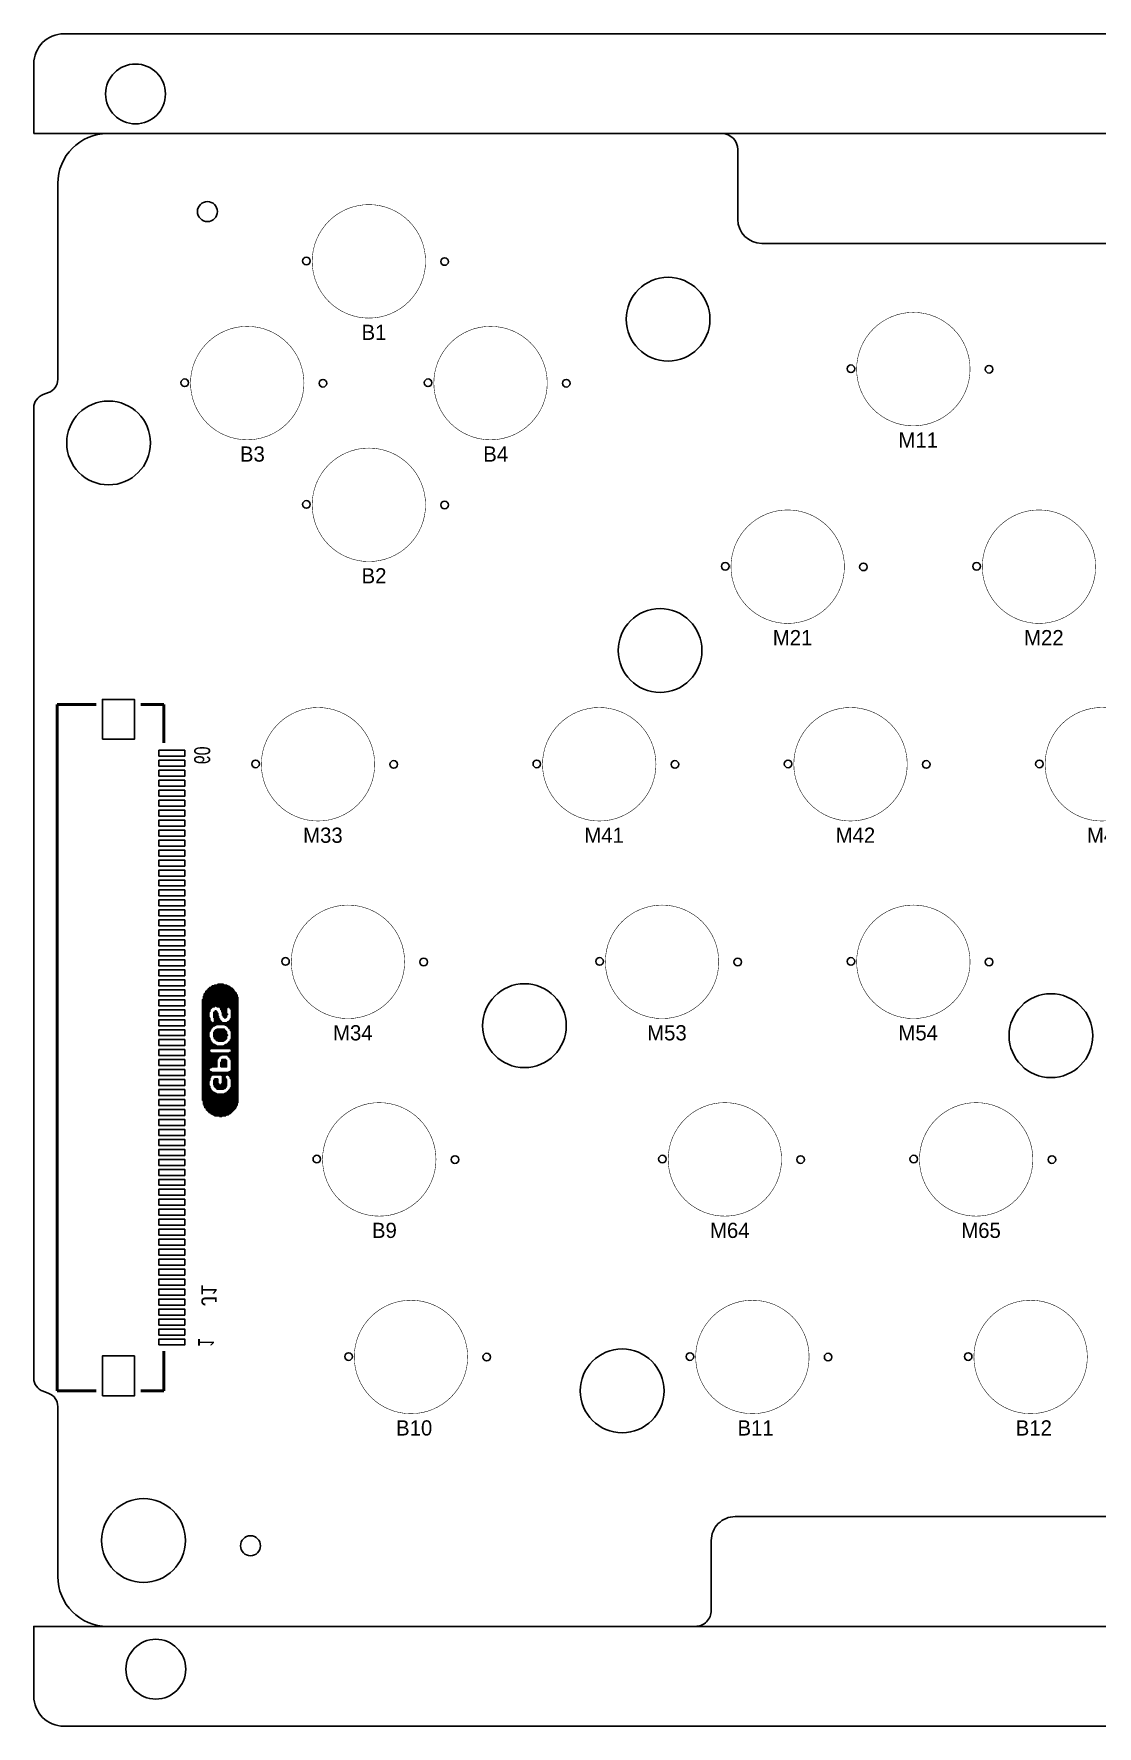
# Model space of a CAD drawing. Extents: x -2 to 189, y 0 to 85.
# Drawn here: x -1.5 to 51.8, y 0.3 to 85.1 of the extents above; entities that cross this region are included whole.
import ezdxf

# ---------------------------------------------------------------- set-up
doc = ezdxf.new("R2010")
doc.units = 0
for name, color, linetype in [('BG_OUTLINE', 254, 'CONTINUOUS'), ('BG_SILKSCREEN_BOTTOM', 140, 'CONTINUOUS'), ('BG_SILKSCREEN_TOP', 240, 'CONTINUOUS'), ('PG_SILKSCREEN_BOTTOM', 153, 'CONTINUOUS'), ('PIN_BOTTOM', 140, 'CONTINUOUS'), ('PIN_TOP', 12, 'CONTINUOUS'), ('RD_SILKSCREEN_BOTTOM', 9, 'CONTINUOUS'), ('RD_SILKSCREEN_TOP', 231, 'CONTINUOUS')]:
    doc.layers.add(name, color=color, linetype=linetype)

msp = doc.modelspace()

# ---------------------------------------------------------------- linework, layer by layer
at = {"layer": 'BG_OUTLINE'}
for points in [[(-1.525778, 80.099916), (187.474098, 80.099916), (187.474098, 83.599782, 0.414214), (185.973974, 85.099906), (-0.025654, 85.099906, 0.414214), (-1.525778, 83.599782), (-1.525778, 80.099916)], [(61.64072, 10.799826), (33.640776, 10.799826, 0.414241), (32.440626, 9.59993), (32.440626, 6.100064, -0.414297), (31.640526, 5.299964), (2.17424, 5.299964, -0.414211), (-0.325882, 7.799832), (-0.325882, 16.318992, 0.309433), (-0.772414, 16.971518), (-1.065276, 17.078198, -0.315307), (-1.525778, 17.736058), (-1.525778, 66.36385, -0.315305), (-1.065276, 67.02171), (-0.786384, 67.123056, 0.315296), (-0.325882, 67.780916), (-0.325882, 77.600048, -0.414213), (2.17424, 80.099916), (32.974026, 80.099916, -0.414207), (33.774126, 79.30007), (33.774126, 75.79995, 0.414176), (34.974022, 74.600054), (62.97422, 74.600054, 0.414185)], [(-0.025654, 0.299974), (185.973974, 0.299974, 0.414214), (187.474098, 1.800098), (187.474098, 5.299964), (-1.525778, 5.299964), (-1.525778, 1.800098, 0.414214), (-0.025654, 0.299974)]]:
    msp.add_lwpolyline(points, format="xyb", dxfattribs=at)
at = {"layer": 'BG_SILKSCREEN_BOTTOM'}
for points in [[(7.295388, 36.230306), (7.295388, 37.315394), (7.33552, 37.315394), (7.33552, 36.230306)], [(7.33552, 36.270438), (7.33552, 37.315394), (7.375652, 37.315394), (7.375652, 36.270438)], [(7.375652, 36.31057), (7.375652, 37.35578), (7.415784, 37.35578), (7.415784, 36.31057)], [(7.415784, 36.350956), (7.415784, 37.395912), (7.45617, 37.395912), (7.45617, 36.350956)], [(7.45617, 36.350956), (7.45617, 37.395912), (7.496302, 37.395912), (7.496302, 36.350956)], [(7.496302, 36.350956), (7.496302, 37.395912), (7.536434, 37.395912), (7.536434, 36.350956)], [(7.536434, 36.391088), (7.536434, 37.436044), (7.576566, 37.436044), (7.576566, 36.391088)], [(7.576566, 36.391088), (7.576566, 37.436044), (7.616952, 37.436044), (7.616952, 36.391088)], [(7.616952, 36.391088), (7.616952, 37.436044), (7.657084, 37.436044), (7.657084, 36.391088)], [(7.657084, 36.350956), (7.657084, 37.436044), (7.697216, 37.436044), (7.697216, 36.350956)], [(7.697216, 36.350956), (7.697216, 37.476176), (7.737348, 37.476176), (7.737348, 36.350956)], [(7.737348, 36.350956), (7.737348, 37.476176), (7.777734, 37.476176), (7.777734, 36.350956)], [(7.777734, 36.31057), (7.777734, 37.476176), (7.817866, 37.476176), (7.817866, 36.31057)], [(7.817866, 36.270438), (7.817866, 37.476176), (7.857998, 37.476176), (7.857998, 36.270438)], [(7.857998, 36.190174), (7.857998, 37.476176), (7.89813, 37.476176), (7.89813, 36.190174)], [(7.89813, 36.069524), (7.89813, 37.476176), (7.938262, 37.476176), (7.938262, 36.069524)], [(7.938262, 35.908742), (7.938262, 37.476176), (7.978648, 37.476176), (7.978648, 35.908742)], [(7.978648, 35.828478), (7.978648, 37.436044), (8.01878, 37.436044), (8.01878, 35.828478)], [(8.01878, 35.788092), (8.01878, 37.436044), (8.058912, 37.436044), (8.058912, 35.788092)], [(8.058912, 35.788092), (8.058912, 37.436044), (8.099044, 37.436044), (8.099044, 35.788092)], [(8.099044, 35.828478), (8.099044, 37.436044), (8.13943, 37.436044), (8.13943, 35.828478)], [(8.13943, 36.31057), (8.13943, 37.395912), (8.179562, 37.395912), (8.179562, 36.31057)], [(8.179562, 36.350956), (8.179562, 37.395912), (8.219694, 37.395912), (8.219694, 36.350956)], [(8.219694, 36.350956), (8.219694, 37.35578), (8.259826, 37.35578), (8.259826, 36.350956)], [(8.259826, 36.31057), (8.259826, 37.35578), (8.300212, 37.35578), (8.300212, 36.31057)], [(8.300212, 36.31057), (8.300212, 37.315394), (8.340344, 37.315394), (8.340344, 36.31057)], [(6.933692, 31.6484), (6.933692, 36.712652), (6.973824, 36.712652), (6.973824, 31.6484)], [(6.973824, 31.447486), (6.973824, 36.873434), (7.013956, 36.873434), (7.013956, 31.447486)], [(7.013956, 31.366968), (7.013956, 36.99383), (7.054088, 36.99383), (7.054088, 31.366968)], [(7.054088, 31.286704), (7.054088, 37.034216), (7.094474, 37.034216), (7.094474, 31.286704)], [(7.094474, 31.246318), (7.094474, 37.11448), (7.134606, 37.11448), (7.134606, 31.246318)], [(7.134606, 31.166054), (7.134606, 37.154612), (7.174738, 37.154612), (7.174738, 31.166054)], [(7.174738, 31.125922), (7.174738, 37.194998), (7.21487, 37.194998), (7.21487, 31.125922)], [(7.21487, 31.08579), (7.21487, 37.23513), (7.255002, 37.23513), (7.255002, 31.08579)], [(7.255002, 36.109656), (7.255002, 37.275262), (7.295388, 37.275262), (7.295388, 36.109656)], [(8.340344, 36.230306), (8.340344, 37.275262), (8.380476, 37.275262), (8.380476, 36.230306)], [(8.380476, 31.08579), (8.380476, 37.275262), (8.420608, 37.275262), (8.420608, 31.08579)], [(8.420608, 31.125922), (8.420608, 37.23513), (8.460994, 37.23513), (8.460994, 31.125922)], [(8.460994, 31.166054), (8.460994, 37.194998), (8.501126, 37.194998), (8.501126, 31.166054)], [(8.501126, 31.206186), (8.501126, 37.11448), (8.541258, 37.11448), (8.541258, 31.206186)], [(8.541258, 31.246318), (8.541258, 37.074348), (8.58139, 37.074348), (8.58139, 31.246318)], [(8.58139, 31.326836), (8.58139, 37.034216), (8.621776, 37.034216), (8.621776, 31.326836)], [(8.621776, 31.4071), (8.621776, 36.953698), (8.661908, 36.953698), (8.661908, 31.4071)], [(8.661908, 31.52775), (8.661908, 36.833048), (8.70204, 36.833048), (8.70204, 31.52775)], [(7.255002, 35.104832), (7.255002, 35.788092), (7.295388, 35.788092), (7.295388, 35.104832)], [(7.295388, 35.18535), (7.295388, 35.62731), (7.33552, 35.62731), (7.33552, 35.18535)], [(7.496302, 35.788092), (7.496302, 36.069524), (7.536434, 36.069524), (7.536434, 35.788092)], [(7.536434, 35.667696), (7.536434, 36.109656), (7.576566, 36.109656), (7.576566, 35.667696)], [(7.536434, 35.426396), (7.536434, 35.62731), (7.576566, 35.62731), (7.576566, 35.426396)], [(7.576566, 35.426396), (7.576566, 36.149788), (7.616952, 36.149788), (7.616952, 35.426396)], [(7.616952, 35.466528), (7.616952, 36.109656), (7.657084, 36.109656), (7.657084, 35.466528)], [(7.657084, 35.466528), (7.657084, 36.029392), (7.697216, 36.029392), (7.697216, 35.466528)], [(7.697216, 35.466528), (7.697216, 35.86861), (7.737348, 35.86861), (7.737348, 35.466528)], [(7.737348, 35.466528), (7.737348, 35.74796), (7.777734, 35.74796), (7.777734, 35.466528)], [(7.777734, 35.466528), (7.777734, 35.667696), (7.817866, 35.667696), (7.817866, 35.466528)], [(7.817866, 35.466528), (7.817866, 35.62731), (7.857998, 35.62731), (7.857998, 35.466528)], [(8.13943, 35.948874), (8.13943, 35.989006), (8.179562, 35.989006), (8.179562, 35.948874)], [(8.259826, 35.265614), (8.259826, 35.62731), (8.300212, 35.62731), (8.300212, 35.265614)], [(8.300212, 35.225482), (8.300212, 35.667696), (8.340344, 35.667696), (8.340344, 35.225482)], [(8.340344, 35.145218), (8.340344, 35.74796), (8.380476, 35.74796), (8.380476, 35.145218)], [(7.255002, 34.180526), (7.255002, 34.783268), (7.295388, 34.783268), (7.295388, 34.180526)], [(7.33552, 35.265614), (7.33552, 35.587178), (7.375652, 35.587178), (7.375652, 35.265614)], [(7.375652, 35.305746), (7.375652, 35.547046), (7.415784, 35.547046), (7.415784, 35.305746)], [(7.415784, 35.346132), (7.415784, 35.506914), (7.45617, 35.506914), (7.45617, 35.346132)], [(7.45617, 35.386264), (7.45617, 35.547046), (7.496302, 35.547046), (7.496302, 35.386264)], [(7.496302, 35.386264), (7.496302, 35.547046), (7.536434, 35.547046), (7.536434, 35.386264)], [(7.496302, 34.823654), (7.496302, 35.0647), (7.536434, 35.0647), (7.536434, 34.823654)], [(7.536434, 34.743136), (7.536434, 35.145218), (7.576566, 35.145218), (7.576566, 34.743136)], [(7.576566, 34.703004), (7.576566, 35.18535), (7.616952, 35.18535), (7.616952, 34.703004)], [(7.616952, 34.662872), (7.616952, 35.18535), (7.657084, 35.18535), (7.657084, 34.662872)], [(7.657084, 34.662872), (7.657084, 35.225482), (7.697216, 35.225482), (7.697216, 34.662872)], [(7.697216, 34.622486), (7.697216, 35.225482), (7.737348, 35.225482), (7.737348, 34.622486)], [(7.737348, 34.622486), (7.737348, 35.225482), (7.777734, 35.225482), (7.777734, 34.622486)], [(7.777734, 34.622486), (7.777734, 35.225482), (7.817866, 35.225482), (7.817866, 34.622486)], [(7.817866, 34.622486), (7.817866, 35.225482), (7.857998, 35.225482), (7.857998, 34.622486)], [(7.857998, 35.466528), (7.857998, 35.587178), (7.89813, 35.587178), (7.89813, 35.466528)], [(7.857998, 34.622486), (7.857998, 35.225482), (7.89813, 35.225482), (7.89813, 34.622486)], [(7.89813, 35.466528), (7.89813, 35.547046), (7.938262, 35.547046), (7.938262, 35.466528)], [(7.89813, 34.622486), (7.89813, 35.225482), (7.938262, 35.225482), (7.938262, 34.622486)], [(7.938262, 35.466528), (7.938262, 35.547046), (7.978648, 35.547046), (7.978648, 35.466528)], [(7.938262, 34.622486), (7.938262, 35.225482), (7.978648, 35.225482), (7.978648, 34.622486)], [(7.978648, 35.466528), (7.978648, 35.547046), (8.01878, 35.547046), (8.01878, 35.466528)], [(7.978648, 34.662872), (7.978648, 35.225482), (8.01878, 35.225482), (8.01878, 34.662872)], [(8.01878, 35.466528), (8.01878, 35.547046), (8.058912, 35.547046), (8.058912, 35.466528)], [(8.01878, 34.662872), (8.01878, 35.18535), (8.058912, 35.18535), (8.058912, 34.662872)], [(8.058912, 35.426396), (8.058912, 35.547046), (8.099044, 35.547046), (8.099044, 35.426396)], [(8.058912, 34.703004), (8.058912, 35.145218), (8.099044, 35.145218), (8.099044, 34.703004)], [(8.099044, 35.426396), (8.099044, 35.547046), (8.13943, 35.547046), (8.13943, 35.426396)], [(8.099044, 34.743136), (8.099044, 35.104832), (8.13943, 35.104832), (8.13943, 34.743136)], [(8.13943, 35.386264), (8.13943, 35.547046), (8.179562, 35.547046), (8.179562, 35.386264)], [(8.13943, 34.903918), (8.13943, 34.94405), (8.179562, 34.94405), (8.179562, 34.903918)], [(8.179562, 35.346132), (8.179562, 35.587178), (8.219694, 35.587178), (8.219694, 35.346132)], [(8.219694, 35.346132), (8.219694, 35.587178), (8.259826, 35.587178), (8.259826, 35.346132)], [(7.255002, 33.255966), (7.255002, 34.100008), (7.295388, 34.100008), (7.295388, 33.255966)], [(7.295388, 34.26079), (7.295388, 34.662872), (7.33552, 34.662872), (7.33552, 34.26079)], [(7.295388, 33.296352), (7.295388, 34.059876), (7.33552, 34.059876), (7.33552, 33.296352)], [(7.33552, 34.26079), (7.33552, 34.582354), (7.375652, 34.582354), (7.375652, 34.26079)], [(7.33552, 33.296352), (7.33552, 34.019744), (7.375652, 34.019744), (7.375652, 33.296352)], [(7.375652, 34.26079), (7.375652, 34.542222), (7.415784, 34.542222), (7.415784, 34.26079)], [(7.375652, 33.336484), (7.375652, 34.019744), (7.415784, 34.019744), (7.415784, 33.336484)], [(7.415784, 34.26079), (7.415784, 34.50209), (7.45617, 34.50209), (7.45617, 34.26079)], [(7.415784, 33.336484), (7.415784, 34.019744), (7.45617, 34.019744), (7.45617, 33.336484)], [(7.45617, 34.26079), (7.45617, 34.461704), (7.496302, 34.461704), (7.496302, 34.26079)], [(7.45617, 33.336484), (7.45617, 34.019744), (7.496302, 34.019744), (7.496302, 33.336484)], [(7.496302, 34.26079), (7.496302, 34.461704), (7.536434, 34.461704), (7.536434, 34.26079)], [(7.496302, 33.336484), (7.496302, 34.019744), (7.536434, 34.019744), (7.536434, 33.336484)], [(7.536434, 34.26079), (7.536434, 34.421572), (7.576566, 34.421572), (7.576566, 34.26079)], [(7.536434, 33.336484), (7.536434, 34.019744), (7.576566, 34.019744), (7.576566, 33.336484)], [(7.576566, 34.26079), (7.576566, 34.421572), (7.616952, 34.421572), (7.616952, 34.26079)], [(7.576566, 33.336484), (7.576566, 34.019744), (7.616952, 34.019744), (7.616952, 33.336484)], [(7.616952, 34.26079), (7.616952, 34.38144), (7.657084, 34.38144), (7.657084, 34.26079)], [(7.616952, 33.336484), (7.616952, 34.019744), (7.657084, 34.019744), (7.657084, 33.336484)], [(7.657084, 34.26079), (7.657084, 34.38144), (7.697216, 34.38144), (7.697216, 34.26079)], [(7.657084, 33.738312), (7.657084, 34.019744), (7.697216, 34.019744), (7.697216, 33.738312)], [(7.697216, 34.26079), (7.697216, 34.38144), (7.737348, 34.38144), (7.737348, 34.26079)], [(7.697216, 33.81883), (7.697216, 34.019744), (7.737348, 34.019744), (7.737348, 33.81883)], [(7.737348, 34.26079), (7.737348, 34.38144), (7.777734, 34.38144), (7.777734, 34.26079)], [(7.737348, 33.858962), (7.737348, 34.019744), (7.777734, 34.019744), (7.777734, 33.858962)], [(7.777734, 34.26079), (7.777734, 34.38144), (7.817866, 34.38144), (7.817866, 34.26079)], [(7.777734, 33.899094), (7.777734, 34.019744), (7.817866, 34.019744), (7.817866, 33.899094)], [(7.817866, 34.26079), (7.817866, 34.38144), (7.857998, 34.38144), (7.857998, 34.26079)], [(7.817866, 33.899094), (7.817866, 34.019744), (7.857998, 34.019744), (7.857998, 33.899094)], [(7.857998, 34.26079), (7.857998, 34.38144), (7.89813, 34.38144), (7.89813, 34.26079)], [(7.857998, 33.939226), (7.857998, 34.019744), (7.89813, 34.019744), (7.89813, 33.939226)], [(7.89813, 34.26079), (7.89813, 34.38144), (7.938262, 34.38144), (7.938262, 34.26079)], [(7.89813, 33.939226), (7.89813, 34.019744), (7.938262, 34.019744), (7.938262, 33.939226)], [(7.938262, 34.26079), (7.938262, 34.38144), (7.978648, 34.38144), (7.978648, 34.26079)], [(7.938262, 33.939226), (7.938262, 34.019744), (7.978648, 34.019744), (7.978648, 33.939226)], [(7.978648, 34.26079), (7.978648, 34.38144), (8.01878, 34.38144), (8.01878, 34.26079)], [(7.978648, 33.939226), (7.978648, 34.019744), (8.01878, 34.019744), (8.01878, 33.939226)], [(8.01878, 34.26079), (8.01878, 34.421572), (8.058912, 34.421572), (8.058912, 34.26079)], [(8.01878, 33.939226), (8.01878, 34.019744), (8.058912, 34.019744), (8.058912, 33.939226)], [(8.058912, 34.26079), (8.058912, 34.421572), (8.099044, 34.421572), (8.099044, 34.26079)], [(8.058912, 33.939226), (8.058912, 34.019744), (8.099044, 34.019744), (8.099044, 33.939226)], [(8.099044, 34.26079), (8.099044, 34.461704), (8.13943, 34.461704), (8.13943, 34.26079)], [(8.099044, 33.939226), (8.099044, 34.019744), (8.13943, 34.019744), (8.13943, 33.939226)], [(8.13943, 34.26079), (8.13943, 34.461704), (8.179562, 34.461704), (8.179562, 34.26079)], [(8.13943, 33.939226), (8.13943, 34.019744), (8.179562, 34.019744), (8.179562, 33.939226)], [(8.179562, 34.26079), (8.179562, 34.50209), (8.219694, 34.50209), (8.219694, 34.26079)], [(8.179562, 33.899094), (8.179562, 34.019744), (8.219694, 34.019744), (8.219694, 33.899094)], [(8.219694, 34.26079), (8.219694, 34.542222), (8.259826, 34.542222), (8.259826, 34.26079)], [(8.219694, 33.858962), (8.219694, 34.019744), (8.259826, 34.019744), (8.259826, 33.858962)], [(8.259826, 34.26079), (8.259826, 34.582354), (8.300212, 34.582354), (8.300212, 34.26079)], [(8.259826, 33.81883), (8.259826, 34.019744), (8.300212, 34.019744), (8.300212, 33.81883)], [(8.300212, 34.26079), (8.300212, 34.622486), (8.340344, 34.622486), (8.340344, 34.26079)], [(8.300212, 33.778444), (8.300212, 34.059876), (8.340344, 34.059876), (8.340344, 33.778444)], [(8.340344, 34.220658), (8.340344, 34.703004), (8.380476, 34.703004), (8.380476, 34.220658)], [(8.340344, 33.69818), (8.340344, 34.059876), (8.380476, 34.059876), (8.380476, 33.69818)], [(7.255002, 32.653224), (7.255002, 33.13557), (7.295388, 33.13557), (7.295388, 32.653224)], [(7.295388, 32.814006), (7.295388, 33.095184), (7.33552, 33.095184), (7.33552, 32.814006)], [(7.33552, 32.89427), (7.33552, 33.095184), (7.375652, 33.095184), (7.375652, 32.89427)], [(7.857998, 33.336484), (7.857998, 33.57753), (7.89813, 33.57753), (7.89813, 33.336484)], [(7.89813, 33.336484), (7.89813, 33.69818), (7.938262, 33.69818), (7.938262, 33.336484)], [(7.938262, 33.336484), (7.938262, 33.69818), (7.978648, 33.69818), (7.978648, 33.336484)], [(7.978648, 33.336484), (7.978648, 33.69818), (8.01878, 33.69818), (8.01878, 33.336484)], [(8.01878, 33.336484), (8.01878, 33.69818), (8.058912, 33.69818), (8.058912, 33.336484)], [(8.058912, 33.336484), (8.058912, 33.69818), (8.099044, 33.69818), (8.099044, 33.336484)], [(8.099044, 33.336484), (8.099044, 33.658048), (8.13943, 33.658048), (8.13943, 33.336484)], [(8.259826, 32.89427), (8.259826, 33.095184), (8.300212, 33.095184), (8.300212, 32.89427)], [(8.300212, 32.814006), (8.300212, 33.095184), (8.340344, 33.095184), (8.340344, 32.814006)], [(8.340344, 32.733488), (8.340344, 33.13557), (8.380476, 33.13557), (8.380476, 32.733488)], [(7.255002, 31.045404), (7.255002, 32.371792), (7.295388, 32.371792), (7.295388, 31.045404)], [(7.295388, 31.045404), (7.295388, 32.251142), (7.33552, 32.251142), (7.33552, 31.045404)], [(7.375652, 32.934402), (7.375652, 33.055052), (7.415784, 33.055052), (7.415784, 32.934402)], [(7.415784, 32.934402), (7.415784, 33.055052), (7.45617, 33.055052), (7.45617, 32.934402)], [(7.45617, 32.934402), (7.45617, 33.055052), (7.496302, 33.055052), (7.496302, 32.934402)], [(7.496302, 32.934402), (7.496302, 33.055052), (7.536434, 33.055052), (7.536434, 32.934402)], [(7.496302, 32.411924), (7.496302, 32.653224), (7.536434, 32.653224), (7.536434, 32.411924)], [(7.536434, 32.934402), (7.536434, 33.055052), (7.576566, 33.055052), (7.576566, 32.934402)], [(7.536434, 32.33166), (7.536434, 32.733488), (7.576566, 32.733488), (7.576566, 32.33166)], [(7.576566, 32.934402), (7.576566, 33.055052), (7.616952, 33.055052), (7.616952, 32.934402)], [(7.576566, 32.291528), (7.576566, 32.733488), (7.616952, 32.733488), (7.616952, 32.291528)], [(7.616952, 32.934402), (7.616952, 33.055052), (7.657084, 33.055052), (7.657084, 32.934402)], [(7.616952, 32.251142), (7.616952, 32.733488), (7.657084, 32.733488), (7.657084, 32.251142)], [(7.657084, 32.934402), (7.657084, 33.055052), (7.697216, 33.055052), (7.697216, 32.934402)], [(7.657084, 32.21101), (7.657084, 32.733488), (7.697216, 32.733488), (7.697216, 32.21101)], [(7.697216, 32.934402), (7.697216, 33.055052), (7.737348, 33.055052), (7.737348, 32.934402)], [(7.697216, 32.21101), (7.697216, 32.492442), (7.737348, 32.492442), (7.737348, 32.21101)], [(7.737348, 32.934402), (7.737348, 33.055052), (7.777734, 33.055052), (7.777734, 32.934402)], [(7.737348, 32.21101), (7.737348, 32.45231), (7.777734, 32.45231), (7.777734, 32.21101)], [(7.777734, 32.934402), (7.777734, 33.055052), (7.817866, 33.055052), (7.817866, 32.934402)], [(7.777734, 32.21101), (7.777734, 32.411924), (7.817866, 32.411924), (7.817866, 32.21101)], [(7.817866, 32.934402), (7.817866, 33.055052), (7.857998, 33.055052), (7.857998, 32.934402)], [(7.817866, 32.21101), (7.817866, 32.411924), (7.857998, 32.411924), (7.857998, 32.21101)], [(7.857998, 32.934402), (7.857998, 33.055052), (7.89813, 33.055052), (7.89813, 32.934402)], [(7.857998, 32.21101), (7.857998, 32.45231), (7.89813, 32.45231), (7.89813, 32.21101)], [(7.89813, 32.89427), (7.89813, 33.055052), (7.938262, 33.055052), (7.938262, 32.89427)], [(7.89813, 32.21101), (7.89813, 32.492442), (7.938262, 32.492442), (7.938262, 32.21101)], [(7.938262, 32.21101), (7.938262, 33.055052), (7.978648, 33.055052), (7.978648, 32.21101)], [(7.978648, 32.251142), (7.978648, 33.055052), (8.01878, 33.055052), (8.01878, 32.251142)], [(8.01878, 32.251142), (8.01878, 33.055052), (8.058912, 33.055052), (8.058912, 32.251142)], [(8.058912, 32.89427), (8.058912, 33.055052), (8.099044, 33.055052), (8.099044, 32.89427)], [(8.058912, 32.291528), (8.058912, 32.773874), (8.099044, 32.773874), (8.099044, 32.291528)], [(8.099044, 32.934402), (8.099044, 33.055052), (8.13943, 33.055052), (8.13943, 32.934402)], [(8.099044, 32.371792), (8.099044, 32.693356), (8.13943, 32.693356), (8.13943, 32.371792)], [(8.13943, 32.934402), (8.13943, 33.055052), (8.179562, 33.055052), (8.179562, 32.934402)], [(8.179562, 32.934402), (8.179562, 33.055052), (8.219694, 33.055052), (8.219694, 32.934402)], [(8.219694, 32.934402), (8.219694, 33.055052), (8.259826, 33.055052), (8.259826, 32.934402)], [(8.340344, 31.045404), (8.340344, 32.291528), (8.380476, 32.291528), (8.380476, 31.045404)], [(7.33552, 31.005272), (7.33552, 32.170878), (7.375652, 32.170878), (7.375652, 31.005272)], [(7.375652, 30.96514), (7.375652, 32.130746), (7.415784, 32.130746), (7.415784, 30.96514)], [(7.415784, 30.96514), (7.415784, 32.09036), (7.45617, 32.09036), (7.45617, 30.96514)], [(7.45617, 30.925008), (7.45617, 32.050228), (7.496302, 32.050228), (7.496302, 30.925008)], [(7.496302, 30.925008), (7.496302, 32.050228), (7.536434, 32.050228), (7.536434, 30.925008)], [(7.536434, 30.884622), (7.536434, 32.010096), (7.576566, 32.010096), (7.576566, 30.884622)], [(7.576566, 30.884622), (7.576566, 32.010096), (7.616952, 32.010096), (7.616952, 30.884622)], [(7.616952, 30.884622), (7.616952, 31.969964), (7.657084, 31.969964), (7.657084, 30.884622)], [(7.657084, 30.884622), (7.657084, 31.969964), (7.697216, 31.969964), (7.697216, 30.884622)], [(7.697216, 30.884622), (7.697216, 31.969964), (7.737348, 31.969964), (7.737348, 30.884622)], [(7.737348, 30.884622), (7.737348, 31.969964), (7.777734, 31.969964), (7.777734, 30.884622)], [(7.777734, 30.84449), (7.777734, 31.969964), (7.817866, 31.969964), (7.817866, 30.84449)], [(7.817866, 30.84449), (7.817866, 31.969964), (7.857998, 31.969964), (7.857998, 30.84449)], [(7.857998, 30.84449), (7.857998, 31.969964), (7.89813, 31.969964), (7.89813, 30.84449)], [(7.89813, 30.884622), (7.89813, 31.969964), (7.938262, 31.969964), (7.938262, 30.884622)], [(7.938262, 30.884622), (7.938262, 31.969964), (7.978648, 31.969964), (7.978648, 30.884622)], [(7.978648, 30.884622), (7.978648, 31.969964), (8.01878, 31.969964), (8.01878, 30.884622)], [(8.01878, 30.884622), (8.01878, 31.969964), (8.058912, 31.969964), (8.058912, 30.884622)], [(8.058912, 30.884622), (8.058912, 32.010096), (8.099044, 32.010096), (8.099044, 30.884622)], [(8.099044, 30.925008), (8.099044, 32.010096), (8.13943, 32.010096), (8.13943, 30.925008)], [(8.13943, 30.925008), (8.13943, 32.050228), (8.179562, 32.050228), (8.179562, 30.925008)], [(8.179562, 30.925008), (8.179562, 32.09036), (8.219694, 32.09036), (8.219694, 30.925008)], [(8.219694, 30.96514), (8.219694, 32.130746), (8.259826, 32.130746), (8.259826, 30.96514)], [(8.259826, 31.005272), (8.259826, 32.170878), (8.300212, 32.170878), (8.300212, 31.005272)], [(8.300212, 31.005272), (8.300212, 32.21101), (8.340344, 32.21101), (8.340344, 31.005272)]]:
    msp.add_lwpolyline(points, close=True, dxfattribs=at)
at = {"layer": 'BG_SILKSCREEN_TOP', "const_width": 0.0254}
for points in [[(18.117566, 73.699878, 1), (12.430506, 73.699878, 1), (18.117566, 73.699878)], [(12.017756, 67.600068, 1), (6.330696, 67.600068, 1), (12.017756, 67.600068)], [(24.21763, 67.600068, 1), (18.53057, 67.600068, 1), (24.21763, 67.600068)], [(45.41774, 68.299838, 1), (39.73068, 68.299838, 1), (45.41774, 68.299838)], [(18.117566, 61.500004, 1), (12.430506, 61.500004, 1), (18.117566, 61.500004)], [(39.117778, 58.399934, 1), (33.430718, 58.399934, 1), (39.117778, 58.399934)], [(51.717702, 58.399934, 1), (46.030642, 58.399934, 1), (51.717702, 58.399934)], [(15.56766, 48.50003, 1), (9.8806, 48.50003, 1), (15.56766, 48.50003)], [(29.667708, 48.50003, 1), (23.980648, 48.50003, 1), (29.667708, 48.50003)], [(42.267632, 48.50003, 1), (36.580572, 48.50003, 1), (42.267632, 48.50003)], [(54.86781, 48.50003, 1), (49.18075, 48.50003, 1), (54.86781, 48.50003)], [(17.067784, 38.599872, 1), (11.380724, 38.599872, 1), (17.067784, 38.599872)], [(32.817816, 38.599872, 1), (27.130756, 38.599872, 1), (32.817816, 38.599872)], [(45.41774, 38.599872, 1), (39.73068, 38.599872, 1), (45.41774, 38.599872)], [(18.637758, 28.699968, 1), (12.950698, 28.699968, 1), (18.637758, 28.699968)], [(35.96767, 28.699968, 1), (30.28061, 28.699968, 1), (35.96767, 28.699968)], [(48.567848, 28.699968, 1), (42.880788, 28.699968, 1), (48.567848, 28.699968)], [(20.227798, 18.800064, 1), (14.540738, 18.800064, 1), (20.227798, 18.800064)], [(37.347652, 18.800064, 1), (31.660592, 18.800064, 1), (37.347652, 18.800064)], [(51.29784, 18.800064, 1), (45.61078, 18.800064, 1), (51.29784, 18.800064)]]:
    msp.add_lwpolyline(points, format="xyb", dxfattribs=at)
at = {"layer": 'PG_SILKSCREEN_BOTTOM', "const_width": 0.150114}
for points in [[(-0.355854, 51.500024), (1.613662, 51.500024)], [(-0.355854, 51.500024), (-0.355854, 17.099788)], [(4.994148, 51.500024), (3.824986, 51.500024)], [(4.994148, 51.500024), (4.994148, 49.569116)], [(4.994148, 17.099788), (4.994148, 19.103848)], [(-0.355854, 17.099788), (1.613662, 17.099788)], [(4.994148, 17.099788), (3.824986, 17.099788)]]:
    msp.add_lwpolyline(points, dxfattribs=at)
at = {"layer": 'PIN_BOTTOM'}
for points in [[(1.914271, 49.749964), (3.514217, 49.749964), (3.514217, 51.74996), (1.914271, 51.74996)], [(4.743958, 48.90008), (6.044438, 48.90008), (6.044438, 49.1998), (4.743958, 49.1998)], [(4.743958, 48.399954), (6.044438, 48.399954), (6.044438, 48.699674), (4.743958, 48.699674)], [(4.743958, 47.900082), (6.044438, 47.900082), (6.044438, 48.199802), (4.743958, 48.199802)], [(4.743958, 47.399956), (6.044438, 47.399956), (6.044438, 47.699676), (4.743958, 47.699676)], [(4.743958, 46.900084), (6.044438, 46.900084), (6.044438, 47.199804), (4.743958, 47.199804)], [(4.743958, 46.399958), (6.044438, 46.399958), (6.044438, 46.699678), (4.743958, 46.699678)], [(4.743958, 45.900086), (6.044438, 45.900086), (6.044438, 46.199806), (4.743958, 46.199806)], [(4.743958, 45.39996), (6.044438, 45.39996), (6.044438, 45.69968), (4.743958, 45.69968)], [(4.743958, 44.900088), (6.044438, 44.900088), (6.044438, 45.199808), (4.743958, 45.199808)], [(4.743958, 44.399962), (6.044438, 44.399962), (6.044438, 44.699682), (4.743958, 44.699682)], [(4.743958, 43.90009), (6.044438, 43.90009), (6.044438, 44.19981), (4.743958, 44.19981)], [(4.743958, 43.399964), (6.044438, 43.399964), (6.044438, 43.699684), (4.743958, 43.699684)], [(4.743958, 42.900092), (6.044438, 42.900092), (6.044438, 43.199812), (4.743958, 43.199812)], [(4.743958, 42.399966), (6.044438, 42.399966), (6.044438, 42.699686), (4.743958, 42.699686)], [(4.743958, 41.900094), (6.044438, 41.900094), (6.044438, 42.199814), (4.743958, 42.199814)], [(4.743958, 41.399968), (6.044438, 41.399968), (6.044438, 41.699688), (4.743958, 41.699688)], [(4.743958, 40.900096), (6.044438, 40.900096), (6.044438, 41.199816), (4.743958, 41.199816)], [(4.743958, 40.39997), (6.044438, 40.39997), (6.044438, 40.69969), (4.743958, 40.69969)], [(4.743958, 39.900098), (6.044438, 39.900098), (6.044438, 40.199818), (4.743958, 40.199818)], [(4.743958, 39.399972), (6.044438, 39.399972), (6.044438, 39.699692), (4.743958, 39.699692)], [(4.743958, 38.9001), (6.044438, 38.9001), (6.044438, 39.19982), (4.743958, 39.19982)], [(4.743958, 38.399974), (6.044438, 38.399974), (6.044438, 38.699694), (4.743958, 38.699694)], [(4.743958, 37.900102), (6.044438, 37.900102), (6.044438, 38.199822), (4.743958, 38.199822)], [(4.743958, 37.399976), (6.044438, 37.399976), (6.044438, 37.699696), (4.743958, 37.699696)], [(4.743958, 36.900104), (6.044438, 36.900104), (6.044438, 37.199824), (4.743958, 37.199824)], [(4.743958, 36.399978), (6.044438, 36.399978), (6.044438, 36.699698), (4.743958, 36.699698)], [(4.743958, 35.900106), (6.044438, 35.900106), (6.044438, 36.199826), (4.743958, 36.199826)], [(4.743958, 35.39998), (6.044438, 35.39998), (6.044438, 35.6997), (4.743958, 35.6997)], [(4.743958, 34.900108), (6.044438, 34.900108), (6.044438, 35.199828), (4.743958, 35.199828)], [(4.743958, 34.399982), (6.044438, 34.399982), (6.044438, 34.699702), (4.743958, 34.699702)], [(4.743958, 33.90011), (6.044438, 33.90011), (6.044438, 34.19983), (4.743958, 34.19983)], [(4.743958, 33.399984), (6.044438, 33.399984), (6.044438, 33.699704), (4.743958, 33.699704)], [(4.743958, 32.900112), (6.044438, 32.900112), (6.044438, 33.199832), (4.743958, 33.199832)], [(4.743958, 32.399986), (6.044438, 32.399986), (6.044438, 32.699706), (4.743958, 32.699706)], [(4.743958, 31.900114), (6.044438, 31.900114), (6.044438, 32.199834), (4.743958, 32.199834)], [(4.743958, 31.399988), (6.044438, 31.399988), (6.044438, 31.699708), (4.743958, 31.699708)], [(4.743958, 30.900116), (6.044438, 30.900116), (6.044438, 31.199836), (4.743958, 31.199836)], [(4.743958, 30.39999), (6.044438, 30.39999), (6.044438, 30.69971), (4.743958, 30.69971)], [(4.743958, 29.900118), (6.044438, 29.900118), (6.044438, 30.199838), (4.743958, 30.199838)], [(4.743958, 29.399992), (6.044438, 29.399992), (6.044438, 29.699712), (4.743958, 29.699712)], [(4.743958, 28.90012), (6.044438, 28.90012), (6.044438, 29.19984), (4.743958, 29.19984)], [(4.743958, 28.399994), (6.044438, 28.399994), (6.044438, 28.699714), (4.743958, 28.699714)], [(4.743958, 27.900122), (6.044438, 27.900122), (6.044438, 28.199842), (4.743958, 28.199842)], [(4.743958, 27.399996), (6.044438, 27.399996), (6.044438, 27.699716), (4.743958, 27.699716)], [(4.743958, 26.900124), (6.044438, 26.900124), (6.044438, 27.199844), (4.743958, 27.199844)], [(4.743958, 26.399998), (6.044438, 26.399998), (6.044438, 26.699718), (4.743958, 26.699718)], [(4.743958, 25.900126), (6.044438, 25.900126), (6.044438, 26.199846), (4.743958, 26.199846)], [(4.743958, 25.4), (6.044438, 25.4), (6.044438, 25.69972), (4.743958, 25.69972)], [(4.743958, 24.900128), (6.044438, 24.900128), (6.044438, 25.199848), (4.743958, 25.199848)], [(4.743958, 24.400002), (6.044438, 24.400002), (6.044438, 24.699722), (4.743958, 24.699722)], [(4.743958, 23.90013), (6.044438, 23.90013), (6.044438, 24.19985), (4.743958, 24.19985)], [(4.743958, 23.400004), (6.044438, 23.400004), (6.044438, 23.699724), (4.743958, 23.699724)], [(4.743958, 22.900132), (6.044438, 22.900132), (6.044438, 23.199852), (4.743958, 23.199852)], [(4.743958, 22.400006), (6.044438, 22.400006), (6.044438, 22.699726), (4.743958, 22.699726)], [(4.743958, 21.900134), (6.044438, 21.900134), (6.044438, 22.199854), (4.743958, 22.199854)], [(4.743958, 21.400008), (6.044438, 21.400008), (6.044438, 21.699728), (4.743958, 21.699728)], [(4.743958, 20.900136), (6.044438, 20.900136), (6.044438, 21.199856), (4.743958, 21.199856)], [(4.743958, 20.40001), (6.044438, 20.40001), (6.044438, 20.69973), (4.743958, 20.69973)], [(4.743958, 19.900138), (6.044438, 19.900138), (6.044438, 20.199858), (4.743958, 20.199858)], [(4.743958, 19.400012), (6.044438, 19.400012), (6.044438, 19.699732), (4.743958, 19.699732)], [(1.914271, 16.849852), (3.514217, 16.849852), (3.514217, 18.849848), (1.914271, 18.849848)]]:
    msp.add_lwpolyline(points, close=True, dxfattribs=at)
for centre, radius in [((3.57505, 82.087466), 1.499997), ((7.179056, 76.193142), 0.499999), ((30.27426, 70.79996), 2.099945), ((2.224024, 64.600074), 2.099945), ((29.873956, 54.200552), 2.099945), ((23.074122, 35.39998), 2.099945), ((49.47412, 34.899854), 2.099945), ((27.974036, 17.100042), 2.099945), ((3.974084, 9.59993), 2.099945), ((9.338056, 9.340342), 0.499999), ((4.59105, 3.155188), 1.499997)]:
    msp.add_circle(centre, radius, dxfattribs=at)
at = {"layer": 'PIN_TOP'}
for centre, radius in [((3.57505, 82.087466), 1.499997), ((7.179056, 76.193142), 0.499999), ((12.143994, 73.717912), 0.1905), ((19.071844, 73.691242), 0.1905), ((30.27426, 70.79996), 2.099945), ((39.444168, 68.317872), 0.1905), ((46.372018, 68.291202), 0.1905), ((6.044184, 67.618102), 0.1905), ((12.972034, 67.591432), 0.1905), ((18.244058, 67.618102), 0.1905), ((25.171908, 67.591432), 0.1905), ((2.224024, 64.600074), 2.099945), ((12.143994, 61.518038), 0.1905), ((19.071844, 61.491368), 0.1905), ((33.144206, 58.417968), 0.1905), ((40.072056, 58.391298), 0.1905), ((45.74413, 58.417968), 0.1905), ((29.873956, 54.200552), 2.099945), ((9.594088, 48.518064), 0.1905), ((16.521938, 48.491394), 0.1905), ((23.694136, 48.518064), 0.1905), ((30.621986, 48.491394), 0.1905), ((36.29406, 48.518064), 0.1905), ((43.22191, 48.491394), 0.1905), ((48.894238, 48.518064), 0.1905), ((11.094212, 38.617906), 0.1905), ((18.022062, 38.591236), 0.1905), ((26.844244, 38.617906), 0.1905), ((33.772094, 38.591236), 0.1905), ((39.444168, 38.617906), 0.1905), ((46.372018, 38.591236), 0.1905), ((23.074122, 35.39998), 2.099945), ((49.47412, 34.899854), 2.099945), ((12.664186, 28.718002), 0.1905), ((19.592036, 28.691332), 0.1905), ((29.994098, 28.718002), 0.1905), ((36.921948, 28.691332), 0.1905), ((42.594276, 28.718002), 0.1905), ((49.522126, 28.691332), 0.1905), ((14.254226, 18.818098), 0.1905), ((21.182076, 18.791428), 0.1905), ((27.974036, 17.100042), 2.099945), ((31.37408, 18.818098), 0.1905), ((38.30193, 18.791428), 0.1905), ((45.324268, 18.818098), 0.1905), ((3.974084, 9.59993), 2.099945), ((9.338056, 9.340342), 0.499999), ((4.59105, 3.155188), 1.499997)]:
    msp.add_circle(centre, radius, dxfattribs=at)

# ---------------------------------------------------------------- texts
at = {"layer": 'PG_SILKSCREEN_BOTTOM', "text_generation_flag": 2, "width": 0.749841}
for s, p in [('60', (6.514338, 48.50003)), ('1', (6.714236, 19.299936))]:
    msp.add_text(s, height=0.8001, rotation=270, dxfattribs=at).set_placement(p)
at = {"layer": 'RD_SILKSCREEN_BOTTOM', "text_generation_flag": 2}
msp.add_text('J1', height=0.762, rotation=270, dxfattribs=at).set_placement((6.87832, 21.35632))
at = {"layer": 'RD_SILKSCREEN_TOP'}
for s, p in [('B1', (14.909292, 69.762878)), ('M11', (41.828466, 64.362838)), ('B3', (8.809482, 63.663068)), ('B4', (21.009356, 63.663068)), ('B2', (14.909292, 57.563004)), ('M21', (35.528758, 54.462934)), ('M22', (48.128682, 54.462934)), ('M33', (11.978386, 44.56303)), ('M41', (26.078434, 44.56303)), ('M42', (38.678612, 44.56303)), ('M43', (51.27879, 44.56303)), ('M34', (13.47851, 34.662872)), ('M53', (29.228542, 34.662872)), ('M54', (41.828466, 34.662872)), ('B9', (15.429738, 24.762968)), ('M64', (32.378396, 24.762968)), ('M65', (44.978828, 24.762968)), ('B10', (16.638778, 14.863064)), ('B11', (33.758632, 14.863064)), ('B12', (47.708566, 14.863064))]:
    msp.add_text(s, height=0.762, dxfattribs=at).set_placement(p)

doc.saveas('drawing.dxf')
